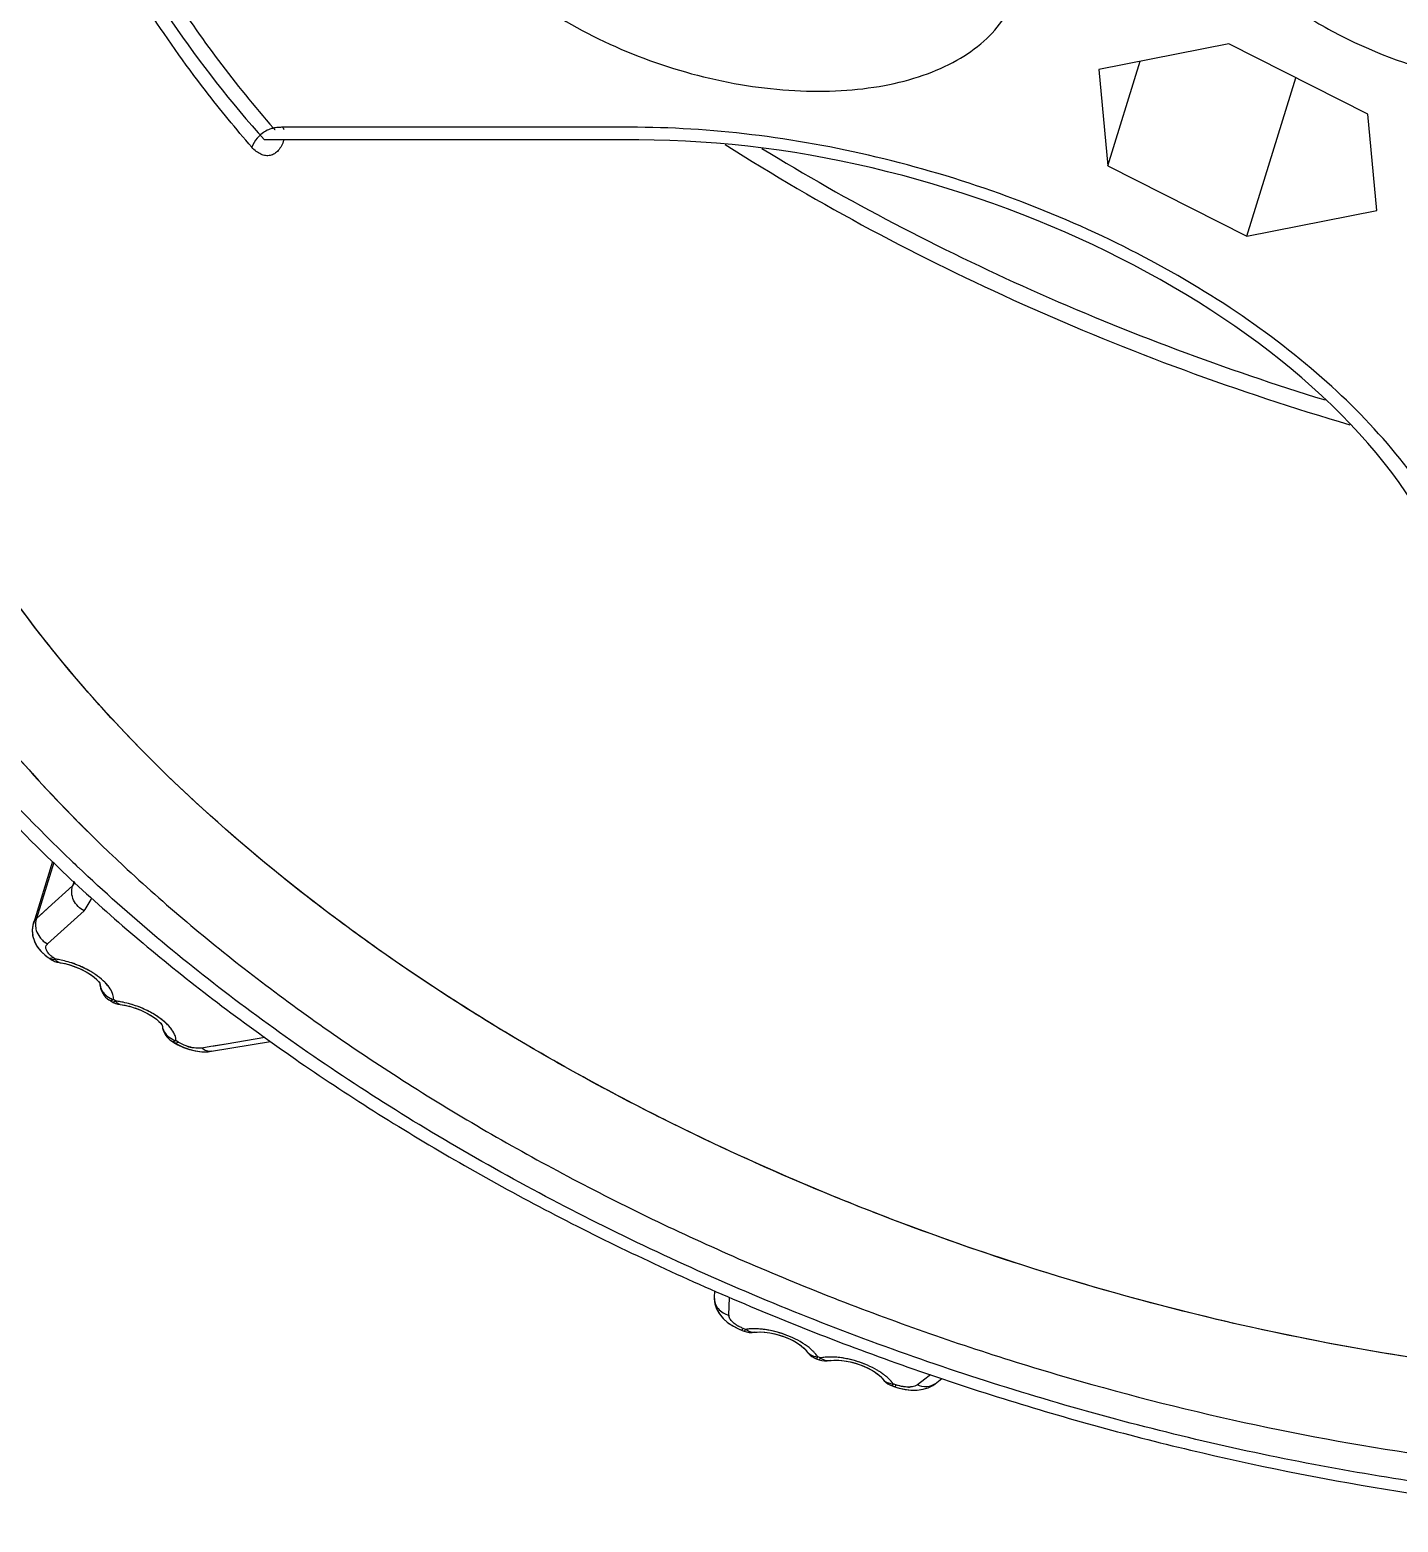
# Model space of a CAD drawing. Header units: millimetres. Extents: x 0 to 297, y 0 to 210.
# Drawn here: x 227.4 to 247.6, y 148.38 to 170.42 of the extents above; entities that cross this region are included whole.
import ezdxf

# ---------------------------------------------------------------- set-up
doc = ezdxf.new("R2010")
doc.units = ezdxf.units.MM
doc.header["$LTSCALE"] = 16.335
doc.layers.add('MEMBER', color=7, linetype='CONTINUOUS')

msp = doc.modelspace()

# ---------------------------------------------------------------- linework, layer by layer
at = {"layer": 'MEMBER', "color": 7, "linetype": 'Continuous'}
for p, q in [((245.1007, 170.2114), (243.1816, 169.8306)), ((247.1529, 169.171), (245.1007, 170.2114)), ((243.3147, 168.4093), (243.7913, 169.9516)), ((243.1816, 169.8306), (243.3147, 168.4093)), ((245.367, 167.3688), (246.0904, 169.7096)), ((247.2861, 167.7497), (247.1529, 169.171)), ((236.3885, 168.7901), (230.8621, 168.7901)), ((243.3147, 168.4093), (245.367, 167.3688)), ((245.367, 167.3688), (247.2861, 167.7497)), ((227.7349, 158.1371), (227.4516, 157.2204)), ((228.0526, 157.8417), (228.0315, 157.7735)), ((227.4451, 157.1962), (227.4353, 157.1196)), ((227.4353, 157.1196), (227.4417, 157.0413)), ((227.4493, 157.2125), (227.4357, 157.1301)), ((227.4357, 157.1301), (227.4412, 157.043)), ((227.4518, 157.2209), (227.4451, 157.1962)), ((227.4517, 157.2206), (227.4493, 157.2125)), ((227.4412, 157.043), (227.4661, 156.9583)), ((227.4653, 156.9598), (227.5044, 156.8848)), ((227.4665, 156.9569), (227.5098, 156.8765)), ((227.5044, 156.8848), (227.5569, 156.8162)), ((227.5098, 156.8765), (227.5679, 156.8042)), ((227.5569, 156.8162), (227.6207, 156.7545)), ((227.5679, 156.8042), (227.6381, 156.7403)), ((227.6207, 156.7545), (227.6679, 156.7179)), ((227.6381, 156.7403), (227.6679, 156.7179)), ((227.6677, 156.7181), (227.6989, 156.6958)), ((227.8335, 156.6426), (227.8335, 156.6426)), ((227.8336, 156.6426), (227.8477, 156.6406)), ((227.8477, 156.6406), (227.9214, 156.6265)), ((228.415, 156.3615), (228.4309, 156.3401)), ((228.4309, 156.3401), (228.4347, 156.3339)), ((228.4313, 156.3394), (228.435, 156.3333)), ((228.5654, 156.094), (228.5986, 156.0716)), ((228.5654, 156.094), (228.5986, 156.0716)), ((228.7342, 156.022), (228.7342, 156.022)), ((229.3274, 155.7499), (229.3474, 155.725)), ((229.3474, 155.725), (229.3524, 155.7174)), ((229.4914, 155.4853), (229.5245, 155.4641)), ((229.5243, 155.4643), (229.5832, 155.4299)), ((229.5243, 155.4642), (229.5634, 155.4408)), ((229.5634, 155.4408), (229.6524, 155.3968)), ((229.5832, 155.4299), (229.6689, 155.3899)), ((229.6524, 155.3968), (229.7465, 155.3622)), ((229.6689, 155.3899), (229.7585, 155.3586)), ((229.7465, 155.3622), (229.8428, 155.3383)), ((229.7585, 155.3586), (229.8497, 155.337)), ((230.0821, 155.3323), (230.9541, 155.4766)), ((229.8428, 155.3383), (229.9389, 155.326)), ((229.8497, 155.337), (229.9396, 155.326)), ((229.9389, 155.326), (230.0329, 155.3264)), ((230.0292, 155.3261), (230.0829, 155.3325)), ((237.5081, 151.7965), (237.5049, 151.698)), ((237.769, 151.2826), (237.8503, 151.2389)), ((237.8503, 151.2389), (237.9044, 151.2155)), ((237.8732, 151.2285), (237.9044, 151.2155)), ((237.9043, 151.2155), (237.9044, 151.2155)), ((237.9044, 151.2155), (237.9044, 151.2155)), ((237.9044, 151.2155), (237.9183, 151.21)), ((237.9183, 151.21), (237.9432, 151.2002)), ((238.1015, 151.1832), (238.1185, 151.1855)), ((238.1016, 151.1832), (238.1015, 151.1832)), ((238.8526, 150.925), (238.8589, 150.9169)), ((238.8555, 150.9213), (238.8609, 150.9141)), ((238.8589, 150.9169), (238.8626, 150.9116)), ((238.8616, 150.913), (238.8627, 150.9114)), ((238.8622, 150.9121), (238.8627, 150.9114)), ((239.0109, 150.7924), (239.0515, 150.7774)), ((239.0109, 150.7924), (239.0515, 150.7774)), ((239.2142, 150.7647), (239.2142, 150.7647)), ((239.969, 150.5204), (239.9757, 150.5128)), ((239.9707, 150.5185), (239.9787, 150.5091)), ((239.9757, 150.5128), (239.9818, 150.505)), ((239.9787, 150.5091), (239.9837, 150.5025)), ((239.9829, 150.5036), (239.9839, 150.5023)), ((239.9835, 150.5029), (239.9839, 150.5023)), ((240.1306, 150.3925), (240.1703, 150.3788)), ((240.1703, 150.3788), (240.2322, 150.3599)), ((240.1703, 150.3788), (240.2158, 150.3644)), ((240.2158, 150.3644), (240.3115, 150.3422)), ((240.2322, 150.3599), (240.3218, 150.3404)), ((240.3115, 150.3422), (240.4076, 150.3307)), ((240.3218, 150.3404), (240.4117, 150.3305)), ((240.7445, 150.4087), (240.7651, 150.4233)), ((240.7657, 150.4238), (240.8653, 150.5))]:
    msp.add_line(p, q, dxfattribs=at)
at = {"layer": 'MEMBER', "color": 9, "linetype": 'Continuous'}
for p, q in [((236.297, 168.9766), (231.1334, 168.9766)), ((227.7522, 158.121), (227.4963, 157.2926)), ((227.6724, 157.4509), (228.0315, 157.7735)), ((227.4963, 157.2926), (227.6724, 157.4509)), ((227.4963, 157.2926), (227.5844, 157.3718)), ((227.5844, 157.3718), (227.6724, 157.4509)), ((227.661, 156.9178), (228.203, 157.4055)), ((227.7751, 156.6937), (227.7441, 156.7158)), ((228.5653, 156.094), (228.5657, 156.0938)), ((228.6476, 156.088), (228.6366, 156.0954)), ((228.6696, 156.0731), (228.6476, 156.088)), ((229.4913, 155.4853), (229.4917, 155.4851)), ((229.4913, 155.4853), (229.4914, 155.4853)), ((229.5903, 155.4691), (229.5574, 155.4901)), ((230.0714, 155.4022), (229.938, 155.3801)), ((230.2998, 155.4399), (230.0714, 155.4022)), ((230.122, 155.4105), (230.0714, 155.4022)), ((230.2998, 155.4399), (230.122, 155.4105)), ((230.8701, 155.5341), (230.2998, 155.4399)), ((237.5049, 151.698), (237.5049, 151.6951)), ((237.7202, 151.4347), (237.7286, 151.699)), ((237.9554, 151.2309), (237.9305, 151.2408)), ((237.9432, 151.2002), (237.9432, 151.2002)), ((237.9691, 151.2255), (237.9554, 151.2309)), ((239.0108, 150.7924), (239.0109, 150.7924)), ((239.0726, 150.8046), (239.0322, 150.8195)), ((240.6769, 150.5401), (240.6117, 150.4903)), ((240.6958, 150.5546), (240.6769, 150.5401)), ((240.1866, 150.4077), (240.1472, 150.4213)), ((240.6117, 150.4903), (240.5028, 150.4073))]:
    msp.add_line(p, q, dxfattribs=at)
at = {"layer": 'MEMBER', "color": 7, "linetype": 'Continuous'}
for points in [[(227.8335, 156.6426), (227.8907, 156.6331), (227.9747, 156.6127)], [(227.9214, 156.6265), (228.0002, 156.6051), (228.0804, 156.577), (228.1583, 156.5432), (228.2307, 156.5055), (228.2945, 156.4658), (228.3472, 156.4268), (228.3875, 156.3911)], [(227.9747, 156.6127), (228.0608, 156.5845), (228.1445, 156.5497), (228.2212, 156.5108), (228.2882, 156.47), (228.3436, 156.4297), (228.3859, 156.3927), (228.4149, 156.3617)], [(228.7342, 156.022), (228.7871, 156.0146), (228.8688, 155.997)], [(228.7342, 156.022), (228.8005, 156.0122), (228.8745, 155.9956)], [(228.8688, 155.997), (228.9542, 155.9715), (229.0388, 155.939), (229.1179, 155.9016)], [(228.9512, 155.9725), (229.0271, 155.9439), (229.0985, 155.9115), (229.1635, 155.8765)], [(229.1179, 155.9016), (229.1884, 155.8614), (229.2479, 155.8209), (229.2944, 155.7827), (229.3274, 155.7499)], [(229.1635, 155.8765), (229.2203, 155.8406), (229.2676, 155.8056), (229.3046, 155.7733)], [(229.3046, 155.7733), (229.3311, 155.7456), (229.3422, 155.7321)], [(237.5049, 151.6951), (237.5047, 151.6874), (237.5124, 151.6103), (237.5376, 151.5308), (237.5798, 151.4551), (237.637, 151.386), (237.7068, 151.3249)], [(237.5049, 151.6955), (237.5048, 151.6783), (237.5134, 151.6056), (237.5376, 151.5308), (237.5771, 151.4591), (237.6302, 151.3931)], [(237.6302, 151.3931), (237.6949, 151.3341), (237.769, 151.2826)], [(237.7068, 151.3249), (237.7864, 151.2722), (237.8732, 151.2285)], [(238.1014, 151.1832), (238.1369, 151.1872), (238.1888, 151.1886), (238.2519, 151.185), (238.3233, 151.1755), (238.3997, 151.1597), (238.4777, 151.1381), (238.5542, 151.1112), (238.6264, 151.0805), (238.6915, 151.0473), (238.7476, 151.0134), (238.793, 150.9809)], [(238.1185, 151.1855), (238.1714, 151.1886), (238.2415, 151.186), (238.3237, 151.1754), (238.4121, 151.1566), (238.5021, 151.1301), (238.5882, 151.0975), (238.6666, 151.0606), (238.7342, 151.022), (238.7885, 150.9844), (238.828, 150.951), (238.8526, 150.925)], [(238.827, 150.9519), (238.8496, 150.9285), (238.8555, 150.9213)], [(239.214, 150.7646), (239.2276, 150.767), (239.2679, 150.7712), (239.3219, 150.7721), (239.3866, 150.7678), (239.4584, 150.7577), (239.5341, 150.7416), (239.6096, 150.7203)], [(239.229, 150.7672), (239.2777, 150.7717), (239.3438, 150.7712), (239.423, 150.7633), (239.5098, 150.7473), (239.5997, 150.7234), (239.6872, 150.6928), (239.7684, 150.6574), (239.8397, 150.6193), (239.8981, 150.5814), (239.942, 150.5466), (239.9707, 150.5185)], [(239.6827, 150.6946), (239.7511, 150.6655), (239.8129, 150.6345), (239.8667, 150.6027), (239.911, 150.5719), (239.9452, 150.5438)], [(240.4076, 150.3307), (240.5011, 150.331), (240.5898, 150.3439), (240.6717, 150.3698), (240.7445, 150.4087)], [(240.4993, 150.3309), (240.5826, 150.3423), (240.66, 150.3651)], [(240.66, 150.3651), (240.7294, 150.3991), (240.7648, 150.4232)]]:
    msp.add_lwpolyline(points, dxfattribs=at)
at = {"layer": 'MEMBER', "color": 9, "linetype": 'Continuous'}
for centre, radius, start, end in [((231.1167, 168.3577), 0.618, 98.28026, 101.31774), ((231.1251, 168.3006), 0.6756, 95.40276, 98.28416), ((236.2969, 155.4138), 13.5628, 89.69119, 89.99968), ((245.1934, 176.0806), 24.8362, 226.21855, 226.55803), ((226.7107, 158.6646), 1.5945, 325.85004, 328.34096), ((226.8196, 158.3476), 1.6738, 325.7442, 333.36211), ((227.8289, 157.2272), 0.3521, 216.68955, 229.15544), ((227.715, 156.8576), 0.0809, 131.89723, 139.06242), ((227.82, 156.904), 0.1916, 210.20576, 214.18788), ((227.847, 156.9223), 0.2241, 214.18848, 217.98151), ((228.0082, 157.0856), 0.4544, 231.41637, 234.46479), ((227.6165, 155.5108), 1.1935, 79.20011, 82.36243), ((227.5955, 155.3979), 1.3084, 77.24555, 79.22343), ((227.5712, 155.2941), 1.415, 72.78092, 77.21383), ((227.5737, 155.3035), 1.4052, 72.7655, 77.22925), ((227.5514, 155.2307), 1.4813, 68.57663, 72.77464), ((227.5499, 155.2251), 1.4871, 64.48931, 68.60143), ((227.5825, 155.2929), 1.4119, 60.26964, 64.50141), ((228.6653, 156.3472), 0.2317, 179.59044, 187.79841), ((228.6712, 156.3484), 0.2377, 187.88854, 199.77175), ((228.6844, 156.3532), 0.2518, 199.79124, 211.29341), ((228.7346, 156.4069), 0.3266, 242.88426, 252.50717), ((228.5418, 154.9061), 1.174, 80.28455, 83.75063), ((228.544, 154.9213), 1.1586, 80.26157, 83.77361), ((228.5245, 154.8032), 1.2783, 78.56648, 80.29608), ((228.5011, 154.6926), 1.3914, 74.04941, 78.52455), ((228.4774, 154.6083), 1.4789, 61.65181, 74.06461), ((228.4779, 154.6122), 1.4751, 69.83057, 74.04107), ((228.4835, 154.621), 1.4649, 61.62729, 69.91926), ((229.5856, 155.7383), 0.2327, 188.24725, 200.28173), ((229.5972, 155.7426), 0.245, 200.30675, 211.99929), ((229.6472, 155.7994), 0.322, 244.08544, 253.7762), ((229.9237, 156.0006), 0.6274, 252.36017, 253.90469), ((229.9171, 155.9769), 0.6028, 253.88988, 257.19507), ((237.7936, 151.4325), 0.0734, 178.26741, 185.82631), ((238.0951, 151.7013), 0.4877, 236.61215, 238.96479), ((238.1169, 151.7375), 0.5301, 238.96393, 241.31387), ((238.0544, 149.8345), 1.4028, 77.437, 81.65662), ((238.03, 149.724), 1.516, 65.23482, 77.44361), ((239.0155, 151.0097), 0.1817, 212.73019, 218.92293), ((239.0506, 151.0906), 0.2718, 262.59528, 266.13475), ((239.1899, 149.451), 1.3686, 78.73556, 83.02219), ((239.159, 149.3021), 1.5206, 66.51955, 78.69076), ((239.4933, 149.8709), 0.8587, 51.25292, 52.30439), ((240.1256, 150.603), 0.1739, 215.3849, 219.05026), ((240.1582, 150.6864), 0.2653, 264.90381, 267.61775), ((240.3723, 150.7602), 0.3858, 269.6684, 274.25137)]:
    msp.add_arc(centre, radius, start, end, dxfattribs=at)
at = {"layer": 'MEMBER', "color": 7, "linetype": 'Continuous'}
for centre, radius, start, end in [((227.8724, 156.9383), 0.2982, 234.47424, 262.45226), ((228.7368, 156.3428), 0.3034, 181.7963, 198.14), ((228.7318, 156.3406), 0.2975, 189.14679, 236.00103), ((228.7353, 156.3459), 0.3037, 230.20244, 236.0835), ((228.7664, 156.3203), 0.3, 235.99628, 263.84136), ((229.6561, 155.7384), 0.3031, 183.95573, 200.73166), ((229.6515, 155.7361), 0.2976, 192.00521, 237.45961), ((229.6547, 155.7413), 0.3036, 232.08354, 237.5373), ((238.0532, 151.4772), 0.2979, 248.45455, 279.30223), ((239.1168, 151.0748), 0.302, 212.57512, 222.03641), ((239.1133, 151.0719), 0.2975, 222.06839, 249.76304), ((239.1553, 151.0567), 0.2979, 249.72807, 281.3607), ((240.2298, 150.677), 0.3016, 215.23688, 223.73064), ((240.2268, 150.6743), 0.2976, 223.75711, 251.02816)]:
    msp.add_arc(centre, radius, start, end, dxfattribs=at)
msp.add_ellipse((239.3179, 162.8205), major_axis=(9.1753, -2.8354), ratio=0.5725407, start_param=6.7781176, end_param=8.3489139, dxfattribs=at)
for points, knots in [([(238.6138, 178.2169), (237.6468, 178.2169), (235.7642, 178.1339), (233.0508, 177.7412), (230.5649, 177.0896), (228.35, 176.189), (226.4448, 175.0521), (224.8853, 173.6952), (223.8913, 172.3825), (223.3138, 171.2603), (223.0957, 170.6787), (223.0047, 170.3841)], [0, 0, 0, 0, 0.1558352, 0.3031791, 0.4410449, 0.5689921, 0.6872702, 0.796979, 0.9001772, 0.9503164, 1, 1, 1, 1]), ([(264.3789, 167.2235), (263.5037, 168.1812), (261.4994, 170.0128), (258.0318, 172.3719), (254.0973, 174.381), (249.8481, 175.9618), (245.4479, 177.0538), (241.0659, 177.6148), (236.8719, 177.6233), (234.1837, 177.2417), (232.9208, 176.9448)], [0, 0, 0, 0, 0.1137189, 0.2368082, 0.3666451, 0.5000002, 0.6333551, 0.7631921, 0.8862816, 1, 1, 1, 1]), ([(232.9208, 176.9448), (232.0035, 176.729), (230.2716, 176.1997), (227.9402, 175.0461), (226.3293, 173.8036), (225.3128, 172.676), (224.6947, 171.7861), (224.2109, 170.8415), (223.865, 169.8484), (223.6594, 168.8139), (223.5955, 167.7451), (223.6731, 166.6493), (223.97, 165.1313), (224.3967, 164.019), (224.7504, 163.2982)], [0, 0, 0, 0, 0.1504351, 0.2878287, 0.4132339, 0.4723384, 0.529625, 0.5856999, 0.6412395, 0.6969544, 0.7535437, 0.8116488, 0.8718371, 1, 1, 1, 1]), ([(228.4552, 172.3065), (228.7572, 171.6912), (229.4875, 170.4625), (230.3729, 169.3429), (230.8621, 168.7901)], [0, 0, 0, 0, 0.4814732, 1, 1, 1, 1]), ([(233.5211, 172.3065), (233.6004, 172.1448), (233.802, 171.8225), (234.1935, 171.3763), (234.6779, 170.9557), (235.4448, 170.4337), (236.5431, 169.9184), (237.7268, 169.6105), (238.6827, 169.5069), (239.3654, 169.5052), (240.0029, 169.5786), (240.5787, 169.7256), (241.0779, 169.943), (241.4872, 170.2272), (241.7941, 170.5725), (241.923, 170.8413), (241.9652, 170.9779)], [0, 0, 0, 0, 0.0543673, 0.1140117, 0.1786139, 0.2474746, 0.3935135, 0.5422864, 0.6144057, 0.6832961, 0.7479403, 0.8076195, 0.8620344, 0.9114536, 0.9568539, 1, 1, 1, 1]), ([(245.3993, 171.2499), (245.5952, 171.071), (246.0306, 170.7334), (247.0174, 170.1586), (247.8492, 169.8559), (248.4241, 169.7164)], [0, 0, 0, 0, 0.2327468, 0.4811638, 1, 1, 1, 1]), ([(222.7428, 169.2419), (222.6553, 168.6699), (222.6039, 167.4757), (222.8924, 165.6566), (223.5351, 163.8089), (224.5184, 161.9603), (225.8256, 160.1364), (227.4362, 158.3631), (229.326, 156.6659), (231.4665, 155.0698), (233.8257, 153.5985), (236.3679, 152.274), (239.0549, 151.1164), (241.8461, 150.1431), (244.699, 149.369), (247.5708, 148.8055), (250.4176, 148.4614), (252.3054, 148.3802), (253.2344, 148.3796)], [0, 0, 0, 0, 0.0428239, 0.0877041, 0.1355435, 0.1869273, 0.2421348, 0.3011814, 0.3638668, 0.4298196, 0.498535, 0.5694077, 0.6417596, 0.7148655, 0.7879777, 0.8603453, 0.9312482, 1, 1, 1, 1]), ([(238.2057, 168.6658), (239.4831, 167.8827), (242.1885, 166.4714), (245.0454, 165.4038), (246.5208, 164.9509)], [0, 0, 0, 0, 0.4925945, 1, 1, 1, 1]), ([(261.0477, 151.7731), (260.3799, 151.5131), (258.9617, 151.0676), (256.7071, 150.6287), (254.2873, 150.4024), (251.7402, 150.3921), (249.1056, 150.5978), (246.425, 151.0161), (243.7404, 151.6406), (241.0942, 152.4613), (238.5283, 153.4654), (236.083, 154.6369), (233.7968, 155.9575), (231.7057, 157.4064), (229.8425, 158.9611), (228.2361, 160.5978), (226.9122, 162.2912), (226.2067, 163.4842), (225.9135, 164.0815)], [0, 0, 0, 0, 0.0539123, 0.1115029, 0.1725011, 0.2364793, 0.3028892, 0.3710938, 0.4403946, 0.5100575, 0.5793368, 0.6474991, 0.7138474, 0.7777465, 0.8386521, 0.8961381, 0.9499446, 1, 1, 1, 1]), ([(229.6744, 159.1713), (228.8833, 159.9171), (227.4725, 161.444), (226.3464, 163.1995), (225.9135, 164.0815)], [0, 0, 0, 0, 0.5253, 1, 1, 1, 1]), ([(224.7504, 163.2982), (225.0528, 162.6821), (225.7788, 161.4514), (227.139, 159.7029), (228.7876, 158.0114), (230.6991, 156.4024), (232.8443, 154.9), (235.1906, 153.5269), (237.702, 152.3041), (240.34, 151.2504), (243.064, 150.3819), (245.8321, 149.712), (248.6019, 149.251), (251.3307, 149.006), (253.9767, 148.9807), (256.4998, 149.1758), (258.8611, 149.5883), (260.3534, 150.0188), (261.0591, 150.2722)], [0, 0, 0, 0, 0.0499273, 0.1035478, 0.1607985, 0.2214307, 0.2850366, 0.3510927, 0.4189865, 0.4880445, 0.5575558, 0.6267956, 0.6950473, 0.7616257, 0.8259006, 0.8873232, 0.9454546, 1, 1, 1, 1]), ([(224.7504, 163.2982), (225.1804, 162.4219), (226.2864, 160.6767), (227.6661, 159.1467), (228.4384, 158.3979)], [0, 0, 0, 0, 0.4757523, 1, 1, 1, 1]), ([(260.952, 151.7362), (259.8341, 151.3092), (258.0372, 150.8396), (255.5407, 150.5038), (252.8017, 150.3476), (249.2161, 150.5283), (244.8615, 151.2986), (240.5606, 152.5944), (236.4905, 154.3629), (232.819, 156.5304), (230.645, 158.2563), (229.6744, 159.1713)], [0, 0, 0, 0, 0.1070123, 0.1648187, 0.2251662, 0.3521143, 0.4848391, 0.6197042, 0.752889, 0.8807176, 1, 1, 1, 1]), ([(228.203, 157.4055), (228.136, 157.4386), (228.05, 157.5254), (228.0115, 157.6682), (228.0201, 157.741), (228.0315, 157.7735)], [0, 0, 0, 0, 0.5135536, 0.7632229, 1, 1, 1, 1])]:
    msp.add_open_spline(points, degree=3, knots=knots, dxfattribs=at)
at = {"layer": 'MEMBER', "color": 9, "linetype": 'Continuous'}
for points, knots in [([(227.9236, 174.4904), (228.0401, 174.0195), (228.4392, 172.8105), (229.4369, 170.921), (230.4333, 169.61), (230.9954, 168.9637)], [0, 0, 0, 0, 0.2283011, 0.5968943, 1, 1, 1, 1]), ([(230.6778, 168.6824), (230.4413, 168.9543), (229.5736, 170.0095), (228.8258, 171.1682), (228.3826, 172.0715)], [0, 0, 0, 0, 0.2636831, 1, 1, 1, 1]), ([(230.7953, 168.8571), (230.7814, 168.8444), (230.7321, 168.794), (230.6931, 168.7319), (230.6778, 168.6824)], [0, 0, 0, 0, 0.2671606, 1, 1, 1, 1]), ([(230.9954, 168.9637), (230.9782, 168.9604), (230.9048, 168.9394), (230.8386, 168.8966), (230.7953, 168.8571)], [0, 0, 0, 0, 0.230488, 1, 1, 1, 1]), ([(231.0218, 168.9371), (231.0195, 168.939), (231.0102, 168.9473), (231.0016, 168.9564), (230.9954, 168.9637)], [0, 0, 0, 0, 0.2416402, 1, 1, 1, 1]), ([(231.1334, 168.9766), (231.1273, 168.9766), (231.1033, 168.9763), (231.0793, 168.975), (231.0614, 168.9733)], [0, 0, 0, 0, 0.2545289, 1, 1, 1, 1]), ([(231.1527, 168.9448), (231.1509, 168.9471), (231.1437, 168.9572), (231.1376, 168.9681), (231.1334, 168.9766)], [0, 0, 0, 0, 0.2331047, 1, 1, 1, 1]), ([(248.3568, 162.9827), (248.1363, 163.3989), (247.5685, 164.2234), (246.467, 165.3381), (245.1102, 166.3611), (243.5464, 167.2559), (241.8313, 167.9915), (240.0264, 168.5413), (238.1968, 168.886), (236.971, 168.9732), (236.37, 168.9764)], [0, 0, 0, 0, 0.1013158, 0.2136394, 0.3358323, 0.4656794, 0.6002913, 0.7364222, 0.8707276, 1, 1, 1, 1]), ([(231.1485, 168.7875), (231.1394, 168.7582), (231.1177, 168.7039), (231.0716, 168.6345), (231.0146, 168.5847), (230.9489, 168.5575), (230.8782, 168.555), (230.807, 168.5766), (230.7382, 168.6201), (230.6974, 168.6599), (230.6778, 168.6824)], [0, 0, 0, 0, 0.1471914, 0.2786915, 0.3961056, 0.5049695, 0.6131164, 0.7284317, 0.8567297, 1, 1, 1, 1]), ([(237.6672, 168.722), (239.0671, 167.8301), (242.0593, 166.2377), (245.2385, 165.0688), (246.885, 164.5846)], [0, 0, 0, 0, 0.4916556, 1, 1, 1, 1]), ([(228.009, 158.1493), (227.5082, 158.6293), (226.5722, 159.605), (224.994, 161.6013), (224.0744, 163.2346), (223.6455, 164.3493)], [0, 0, 0, 0, 0.2726987, 0.5304703, 1, 1, 1, 1]), ([(253.1643, 148.5661), (252.0424, 148.5661), (249.7577, 148.6844), (246.3214, 149.1846), (242.8762, 150.0004), (239.4994, 151.1134), (236.2664, 152.4988), (233.2494, 154.1257), (230.516, 155.9577), (228.8703, 157.333), (228.1156, 158.0478)], [0, 0, 0, 0, 0.1230096, 0.2503791, 0.3802724, 0.5107257, 0.6397555, 0.7654413, 0.8860226, 1, 1, 1, 1]), ([(227.4517, 157.2206), (227.4538, 157.2272), (227.4639, 157.2538), (227.4811, 157.2775), (227.4963, 157.2926)], [0, 0, 0, 0, 0.2452051, 1, 1, 1, 1]), ([(227.4963, 157.2926), (227.4925, 157.2819), (227.4801, 157.2367), (227.4802, 157.1883), (227.4865, 157.1534)], [0, 0, 0, 0, 0.2424775, 1, 1, 1, 1]), ([(227.4865, 157.1534), (227.4887, 157.1413), (227.5006, 157.0926), (227.524, 157.047), (227.5465, 157.0168)], [0, 0, 0, 0, 0.2462685, 1, 1, 1, 1]), ([(227.5465, 157.0168), (227.5542, 157.0065), (227.5866, 156.9676), (227.6275, 156.9356), (227.661, 156.9178)], [0, 0, 0, 0, 0.2527659, 1, 1, 1, 1]), ([(227.6444, 156.8283), (227.6388, 156.8424), (227.6324, 156.8721), (227.645, 156.9003), (227.6539, 156.9106)], [0, 0, 0, 0, 0.5279985, 1, 1, 1, 1]), ([(227.6679, 156.7179), (227.6704, 156.7161), (227.6818, 156.7096), (227.6954, 156.7076), (227.7054, 156.7078)], [0, 0, 0, 0, 0.2359373, 1, 1, 1, 1]), ([(227.7441, 156.7158), (227.7367, 156.7211), (227.7099, 156.7415), (227.6854, 156.765), (227.6703, 156.7843)], [0, 0, 0, 0, 0.2711074, 1, 1, 1, 1]), ([(227.6989, 156.6958), (227.7019, 156.6936), (227.716, 156.6857), (227.7331, 156.6848), (227.7454, 156.6863)], [0, 0, 0, 0, 0.2310748, 1, 1, 1, 1]), ([(227.7054, 156.7078), (227.7084, 156.7079), (227.7216, 156.7089), (227.7345, 156.7124), (227.7441, 156.7158)], [0, 0, 0, 0, 0.2294767, 1, 1, 1, 1]), ([(227.7454, 156.6863), (227.7478, 156.6866), (227.7579, 156.6881), (227.7677, 156.691), (227.7751, 156.6937)], [0, 0, 0, 0, 0.2342079, 1, 1, 1, 1]), ([(227.8335, 156.6426), (227.8218, 156.6442), (227.7968, 156.6577), (227.7819, 156.6805), (227.7751, 156.6937)], [0, 0, 0, 0, 0.4421047, 1, 1, 1, 1]), ([(228.2827, 156.5189), (228.2599, 156.5319), (228.166, 156.582), (228.0666, 156.6219), (227.99, 156.6456)], [0, 0, 0, 0, 0.2465837, 1, 1, 1, 1]), ([(228.3687, 156.4651), (228.3619, 156.4698), (228.3338, 156.4886), (228.3049, 156.5062), (228.2827, 156.5189)], [0, 0, 0, 0, 0.2455753, 1, 1, 1, 1]), ([(228.5707, 156.278), (228.5455, 156.3127), (228.4823, 156.3806), (228.4094, 156.4374), (228.3687, 156.4651)], [0, 0, 0, 0, 0.4655814, 1, 1, 1, 1]), ([(228.5707, 156.278), (228.5668, 156.2834), (228.5499, 156.3057), (228.5314, 156.3267), (228.5167, 156.342)], [0, 0, 0, 0, 0.2394059, 1, 1, 1, 1]), ([(228.6314, 156.1539), (228.629, 156.1641), (228.6155, 156.2084), (228.5917, 156.2491), (228.5707, 156.278)], [0, 0, 0, 0, 0.2261808, 1, 1, 1, 1]), ([(228.4693, 156.2225), (228.476, 156.2114), (228.5068, 156.1682), (228.5501, 156.1345), (228.5858, 156.1163)], [0, 0, 0, 0, 0.2440712, 1, 1, 1, 1]), ([(228.5655, 156.094), (228.5683, 156.0921), (228.5815, 156.0852), (228.5972, 156.0851), (228.6084, 156.087)], [0, 0, 0, 0, 0.2291912, 1, 1, 1, 1]), ([(228.5986, 156.0716), (228.6014, 156.0697), (228.6146, 156.0628), (228.6303, 156.0627), (228.6414, 156.0646)], [0, 0, 0, 0, 0.2291704, 1, 1, 1, 1]), ([(228.6084, 156.087), (228.6107, 156.0874), (228.6203, 156.0893), (228.6296, 156.0925), (228.6366, 156.0954)], [0, 0, 0, 0, 0.2327845, 1, 1, 1, 1]), ([(228.6366, 156.0954), (228.6369, 156.1001), (228.6374, 156.1197), (228.6347, 156.1394), (228.6314, 156.1539)], [0, 0, 0, 0, 0.2400366, 1, 1, 1, 1]), ([(228.6414, 156.0646), (228.6437, 156.065), (228.6533, 156.067), (228.6627, 156.0702), (228.6696, 156.0731)], [0, 0, 0, 0, 0.232683, 1, 1, 1, 1]), ([(228.7342, 156.022), (228.7217, 156.0234), (228.6946, 156.0363), (228.6774, 156.0596), (228.6696, 156.0731)], [0, 0, 0, 0, 0.4477582, 1, 1, 1, 1]), ([(229.4793, 155.6734), (229.4427, 155.7198), (229.3483, 155.8081), (229.2401, 155.8772), (229.1796, 155.9099)], [0, 0, 0, 0, 0.4621671, 1, 1, 1, 1]), ([(229.3502, 155.7991), (229.3374, 155.8092), (229.283, 155.8497), (229.225, 155.8854), (229.1796, 155.9099)], [0, 0, 0, 0, 0.2396375, 1, 1, 1, 1]), ([(229.4217, 155.7369), (229.4162, 155.7422), (229.3932, 155.7639), (229.369, 155.7843), (229.3502, 155.7991)], [0, 0, 0, 0, 0.2416842, 1, 1, 1, 1]), ([(229.3894, 155.6128), (229.3961, 155.602), (229.4272, 155.5596), (229.4708, 155.527), (229.5064, 155.5097)], [0, 0, 0, 0, 0.2438067, 1, 1, 1, 1]), ([(229.4793, 155.6734), (229.4751, 155.6788), (229.457, 155.7009), (229.4373, 155.7217), (229.4217, 155.7369)], [0, 0, 0, 0, 0.2397636, 1, 1, 1, 1]), ([(229.5479, 155.5492), (229.5448, 155.5595), (229.5284, 155.6041), (229.5021, 155.6446), (229.4793, 155.6734)], [0, 0, 0, 0, 0.2260847, 1, 1, 1, 1]), ([(229.4915, 155.4852), (229.494, 155.4836), (229.5063, 155.4777), (229.5207, 155.4784), (229.5308, 155.4806)], [0, 0, 0, 0, 0.22685, 1, 1, 1, 1]), ([(229.5245, 155.4641), (229.5266, 155.4628), (229.5362, 155.4579), (229.5476, 155.4573), (229.5557, 155.4583)], [0, 0, 0, 0, 0.2330729, 1, 1, 1, 1]), ([(229.5308, 155.4806), (229.5329, 155.4811), (229.5421, 155.4834), (229.5509, 155.487), (229.5574, 155.4901)], [0, 0, 0, 0, 0.2311043, 1, 1, 1, 1]), ([(229.5574, 155.4901), (229.5574, 155.4949), (229.5564, 155.5148), (229.5523, 155.5346), (229.5479, 155.5492)], [0, 0, 0, 0, 0.2389765, 1, 1, 1, 1]), ([(229.5557, 155.4583), (229.5584, 155.4586), (229.5704, 155.4606), (229.5818, 155.465), (229.5903, 155.4691)], [0, 0, 0, 0, 0.2249474, 1, 1, 1, 1]), ([(229.7498, 155.3978), (229.7356, 155.4019), (229.6802, 155.42), (229.627, 155.4456), (229.5903, 155.4691)], [0, 0, 0, 0, 0.2531148, 1, 1, 1, 1]), ([(229.938, 155.3801), (229.9092, 155.3754), (229.845, 155.3756), (229.7826, 155.3883), (229.7498, 155.3978)], [0, 0, 0, 0, 0.4607229, 1, 1, 1, 1]), ([(230.0821, 155.3323), (230.0578, 155.3283), (230.0038, 155.334), (229.9585, 155.3622), (229.938, 155.3801)], [0, 0, 0, 0, 0.4750893, 1, 1, 1, 1]), ([(237.505, 151.6955), (237.5044, 151.6667), (237.5141, 151.6075), (237.5754, 151.5017), (237.6604, 151.4506), (237.7202, 151.4347)], [0, 0, 0, 0, 0.2398182, 0.4855521, 1, 1, 1, 1]), ([(237.798, 151.3146), (237.7775, 151.3308), (237.7439, 151.3624), (237.7225, 151.4055), (237.7205, 151.425)], [0, 0, 0, 0, 0.57121, 1, 1, 1, 1]), ([(237.9305, 151.2408), (237.9129, 151.2477), (237.89, 151.2579), (237.8678, 151.2696), (237.8625, 151.2725)], [0, 0, 0, 0, 0.7552634, 1, 1, 1, 1]), ([(237.9044, 151.2155), (237.9051, 151.2152), (237.9096, 151.2152), (237.9129, 151.2188), (237.9154, 151.2213)], [0, 0, 0, 0, 0.1663473, 1, 1, 1, 1]), ([(237.9154, 151.2213), (237.9166, 151.2225), (237.9221, 151.2286), (237.9268, 151.2353), (237.9305, 151.2408)], [0, 0, 0, 0, 0.2006081, 1, 1, 1, 1]), ([(237.9432, 151.2002), (237.945, 151.1995), (237.9509, 151.2021), (237.9544, 151.2061), (237.9567, 151.2088)], [0, 0, 0, 0, 0.3489767, 1, 1, 1, 1]), ([(237.9567, 151.2088), (237.9577, 151.2099), (237.9621, 151.2153), (237.9661, 151.221), (237.9691, 151.2255)], [0, 0, 0, 0, 0.2122568, 1, 1, 1, 1]), ([(238.0616, 151.2343), (238.0536, 151.234), (238.0226, 151.2325), (237.9917, 151.2292), (237.9691, 151.2255)], [0, 0, 0, 0, 0.2605661, 1, 1, 1, 1]), ([(238.1014, 151.1832), (238.0793, 151.1795), (238.0299, 151.1843), (237.9882, 151.2095), (237.9691, 151.2255)], [0, 0, 0, 0, 0.4739555, 1, 1, 1, 1]), ([(238.1015, 151.1832), (238.0793, 151.1795), (238.03, 151.1842), (237.9882, 151.2095), (237.9691, 151.2255)], [0, 0, 0, 0, 0.4739521, 1, 1, 1, 1]), ([(238.1581, 151.2329), (238.1499, 151.2334), (238.1177, 151.235), (238.0855, 151.2351), (238.0616, 151.2343)], [0, 0, 0, 0, 0.257352, 1, 1, 1, 1]), ([(238.258, 151.2224), (238.2495, 151.2237), (238.2164, 151.2282), (238.183, 151.2313), (238.1581, 151.2329)], [0, 0, 0, 0, 0.2551027, 1, 1, 1, 1]), ([(238.665, 151.1005), (238.6327, 151.1155), (238.5018, 151.1702), (238.3632, 151.2071), (238.258, 151.2224)], [0, 0, 0, 0, 0.2507464, 1, 1, 1, 1]), ([(238.8479, 150.9975), (238.8341, 151.007), (238.7754, 151.0452), (238.7134, 151.0782), (238.665, 151.1005)], [0, 0, 0, 0, 0.239251, 1, 1, 1, 1]), ([(238.9845, 150.8808), (238.9752, 150.8911), (238.9332, 150.934), (238.8858, 150.9713), (238.8479, 150.9975)], [0, 0, 0, 0, 0.2313163, 1, 1, 1, 1]), ([(238.8742, 150.8955), (238.8872, 150.8794), (238.9087, 150.8605), (238.9331, 150.8469), (238.9395, 150.8437)], [0, 0, 0, 0, 0.7435531, 1, 1, 1, 1]), ([(238.9395, 150.8437), (238.9453, 150.8408), (238.9695, 150.8301), (238.9957, 150.8237), (239.0155, 150.8211)], [0, 0, 0, 0, 0.2435881, 1, 1, 1, 1]), ([(239.0322, 150.8195), (239.0289, 150.8246), (239.0143, 150.8461), (238.9978, 150.8662), (238.9845, 150.8808)], [0, 0, 0, 0, 0.237095, 1, 1, 1, 1]), ([(239.011, 150.7923), (239.0125, 150.7918), (239.0173, 150.7957), (239.0198, 150.7993), (239.0217, 150.8021)], [0, 0, 0, 0, 0.3167072, 1, 1, 1, 1]), ([(239.0217, 150.8021), (239.0225, 150.8033), (239.0263, 150.8089), (239.0297, 150.8148), (239.0322, 150.8195)], [0, 0, 0, 0, 0.2105619, 1, 1, 1, 1]), ([(239.0515, 150.7774), (239.053, 150.7769), (239.0578, 150.7807), (239.0602, 150.7843), (239.0621, 150.7871)], [0, 0, 0, 0, 0.3150521, 1, 1, 1, 1]), ([(239.0621, 150.7871), (239.063, 150.7883), (239.0667, 150.794), (239.0701, 150.7999), (239.0726, 150.8046)], [0, 0, 0, 0, 0.2103806, 1, 1, 1, 1]), ([(239.1627, 150.816), (239.1548, 150.8155), (239.1246, 150.8131), (239.0946, 150.8089), (239.0726, 150.8046)], [0, 0, 0, 0, 0.261076, 1, 1, 1, 1]), ([(239.214, 150.7647), (239.1906, 150.76), (239.1383, 150.7631), (239.0933, 150.7883), (239.0726, 150.8046)], [0, 0, 0, 0, 0.475236, 1, 1, 1, 1]), ([(239.2141, 150.7647), (239.1907, 150.76), (239.1384, 150.7631), (239.0933, 150.7883), (239.0726, 150.8046)], [0, 0, 0, 0, 0.4752266, 1, 1, 1, 1]), ([(239.2574, 150.8173), (239.2493, 150.8176), (239.2177, 150.8183), (239.1861, 150.8176), (239.1627, 150.816)], [0, 0, 0, 0, 0.2578327, 1, 1, 1, 1]), ([(239.3562, 150.8094), (239.3478, 150.8104), (239.315, 150.8141), (239.282, 150.8164), (239.2574, 150.8173)], [0, 0, 0, 0, 0.2555535, 1, 1, 1, 1]), ([(239.7649, 150.6968), (239.7321, 150.7111), (239.6003, 150.7627), (239.4612, 150.7967), (239.3562, 150.8094)], [0, 0, 0, 0, 0.2524064, 1, 1, 1, 1]), ([(239.9523, 150.5971), (239.9381, 150.6064), (239.8778, 150.6435), (239.8142, 150.6754), (239.7649, 150.6968)], [0, 0, 0, 0, 0.2401362, 1, 1, 1, 1]), ([(240.0184, 150.5504), (240.0132, 150.5544), (239.9917, 150.5707), (239.9695, 150.586), (239.9523, 150.5971)], [0, 0, 0, 0, 0.2436552, 1, 1, 1, 1]), ([(240.0955, 150.4823), (240.0907, 150.4873), (240.07, 150.5077), (240.048, 150.5268), (240.0308, 150.5407)], [0, 0, 0, 0, 0.2401193, 1, 1, 1, 1]), ([(239.9906, 150.4935), (240.0035, 150.4775), (240.025, 150.4591), (240.0493, 150.446), (240.0557, 150.4429)], [0, 0, 0, 0, 0.7434431, 1, 1, 1, 1]), ([(240.0557, 150.4429), (240.0617, 150.4401), (240.0869, 150.4296), (240.1141, 150.4239), (240.1346, 150.4221)], [0, 0, 0, 0, 0.2428078, 1, 1, 1, 1]), ([(240.1472, 150.4213), (240.1435, 150.4264), (240.1275, 150.4478), (240.1098, 150.4678), (240.0955, 150.4823)], [0, 0, 0, 0, 0.2374243, 1, 1, 1, 1]), ([(240.1307, 150.3925), (240.1319, 150.3921), (240.1351, 150.3974), (240.137, 150.4004), (240.1385, 150.4032)], [0, 0, 0, 0, 0.2815044, 1, 1, 1, 1]), ([(240.1385, 150.4032), (240.1392, 150.4045), (240.1422, 150.4104), (240.145, 150.4165), (240.1472, 150.4213)], [0, 0, 0, 0, 0.2092046, 1, 1, 1, 1]), ([(240.1703, 150.3788), (240.1711, 150.3786), (240.1735, 150.3817), (240.1748, 150.3837), (240.1758, 150.3855)], [0, 0, 0, 0, 0.2951701, 1, 1, 1, 1]), ([(240.1703, 150.3788), (240.1711, 150.3786), (240.1735, 150.3817), (240.1748, 150.3837), (240.1758, 150.3855)], [0, 0, 0, 0, 0.2947746, 1, 1, 1, 1]), ([(240.1758, 150.3855), (240.1766, 150.3869), (240.1805, 150.3941), (240.1839, 150.4016), (240.1866, 150.4077)], [0, 0, 0, 0, 0.1905663, 1, 1, 1, 1]), ([(240.3701, 150.3744), (240.3555, 150.3745), (240.2932, 150.378), (240.2318, 150.3922), (240.1866, 150.4077)], [0, 0, 0, 0, 0.2342004, 1, 1, 1, 1]), ([(240.4009, 150.3755), (240.3666, 150.3729), (240.2935, 150.3775), (240.2228, 150.3953), (240.1866, 150.4077)], [0, 0, 0, 0, 0.4733707, 1, 1, 1, 1]), ([(240.5028, 150.4073), (240.4968, 150.4027), (240.4657, 150.3842), (240.4291, 150.3776), (240.4009, 150.3755)], [0, 0, 0, 0, 0.2109456, 1, 1, 1, 1]), ([(240.7651, 150.4234), (240.7302, 150.3968), (240.6383, 150.3648), (240.5453, 150.3867), (240.5028, 150.4073)], [0, 0, 0, 0, 0.4815369, 1, 1, 1, 1])]:
    msp.add_open_spline(points, degree=3, knots=knots, dxfattribs=at)
for points in [[(227.5986, 156.9608), (227.6177, 156.9443), (227.6387, 156.9297), (227.661, 156.9178)], [(227.6545, 156.8076), (227.6506, 156.8142), (227.6472, 156.8211), (227.6444, 156.8283)], [(228.4693, 156.2225), (228.4782, 156.2077), (228.4887, 156.1938), (228.5003, 156.181)], [(237.8267, 151.294), (237.8168, 151.3005), (237.8073, 151.3074), (237.798, 151.3146)], [(240.432, 150.3794), (240.4217, 150.3775), (240.4113, 150.3762), (240.4009, 150.3755)]]:
    msp.add_open_spline(points, degree=3, dxfattribs=at)

doc.saveas('drawing.dxf')
